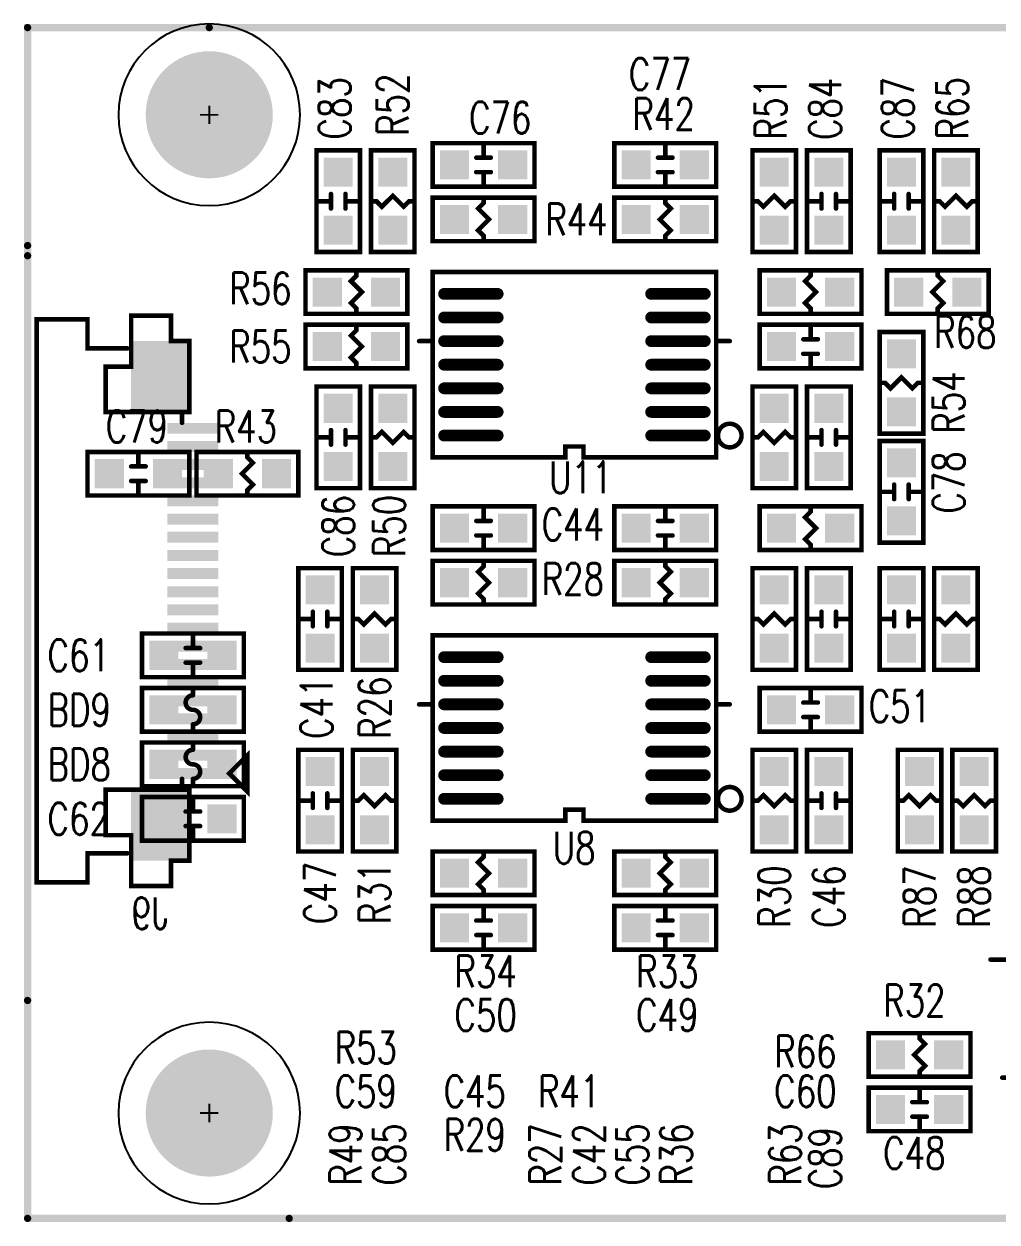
# Model space of a CAD drawing. Extents: x 62.9 to 120.8, y 63.4 to 96.4.
# Drawn here: x 62.85 to 89.63, y 63.4 to 96.38 of the extents above; entities that cross this region are included whole.
import ezdxf
from ezdxf.enums import TextEntityAlignment as Align

# ---------------------------------------------------------------- set-up
doc = ezdxf.new("R2010")
doc.units = 0
doc.header["$MEASUREMENT"] = 0
for name, pattern in [('KEEPOUT_00011111$0', [2, 1, 1]), ('TRMIDX_20', [2, 1, 1]), ('TRMIDX_21', [2, 1, 1])]:
    doc.linetypes.add(name, pattern=pattern)
doc.layers.get('0').update_dxf_attribs({"linetype": 'CONTINUOUS'})
for name, color, linetype in [('2D_LINE_00', 136, 'CONTINUOUS'), ('DRIL_NPLTE_THRU_01', 4, 'CONTINUOUS'), ('DRIL_NPLTE_THRU_02', 176, 'CONTINUOUS'), ('DRIL_NPLTE_THRU_03', 216, 'CONTINUOUS'), ('DRIL_NPLTE_THRU_04', 16, 'CONTINUOUS'), ('DRIL_PLTE_THRU_01', 4, 'CONTINUOUS'), ('DRIL_PLTE_THRU_02', 176, 'CONTINUOUS'), ('DRIL_PLTE_THRU_03', 216, 'CONTINUOUS'), ('DRIL_PLTE_THRU_04', 16, 'CONTINUOUS'), ('DRIL_SYMBOL', 254, 'CONTINUOUS'), ('KEEPOUT_-1', 254, 'CONTINUOUS'), ('KEEPOUT_01', 150, 'CONTINUOUS'), ('PADS_BOT', 1, 'CONTINUOUS'), ('PADS_INNER', 136, 'CONTINUOUS'), ('PADS_TOP', 136, 'CONTINUOUS'), ('PART_BOT_2DLINE_00', 6, 'CONTINUOUS'), ('PART_BOT_COPPER_01', 6, 'CONTINUOUS'), ('PART_NAME_01', 2, 'CONTINUOUS'), ('PART_NAME_04', 6, 'CONTINUOUS'), ('PART_TOP_2DLINE_00', 2, 'CONTINUOUS'), ('PART_TOP_2DLINE_01', 2, 'CONTINUOUS')]:
    doc.layers.add(name, color=color, linetype=linetype)
doc.styles.add('W0$125', font='simplex', dxfattribs={"width": 0.75})

# ---------------------------------------------------------------- blocks, each defined once
blk = doc.blocks.new('SMOOTH_0$2')
at = {"const_width": 0.1}
blk.add_lwpolyline([(-0.05, 0, 1), (0.05, 0, 1)], format="xyb", close=True, dxfattribs=at)
blk = doc.blocks.new('DRAWING_147')
at = {"layer": '2D_LINE_00', "const_width": 0.2}
for points in [[(-48.55, 30.28), (-53.55, 30.28), (-53.55, 24)], [(-48.55, 30.28), (2.66619, 30.28)], [(-48.55, 30.28), (2.66619, 30.28)], [(-53.55, 24.28), (-53.55, 3.5)], [(-53.55, -2.5), (-53.55, 3.5)], [(-46.35, -2.5), (-53.55, -2.5)], [(2.66619, -2.5), (-46.35, -2.5)]]:
    blk.add_lwpolyline(points, dxfattribs=at)
at = {"layer": '2D_LINE_00'}
for p in [(-53.55, 30.28), (-48.55, 30.28), (-48.55, 30.28), (-48.55, 30.28), (-53.55, 24.28), (-53.55, 24), (-53.55, 3.5), (-53.55, 3.5), (-53.55, -2.5), (-53.55, -2.5), (-46.35, -2.5), (-46.35, -2.5)]:
    blk.add_blockref('SMOOTH_0$2', p, dxfattribs=at)
blk = doc.blocks.new('SMOOTH_0$125')
at = {"const_width": 0.0625}
blk.add_lwpolyline([(-0.03125, 0, 1), (0.03125, 0, 1)], format="xyb", close=True, dxfattribs=at)
blk = doc.blocks.new('PART_BODY_TOP_71')
at = {"layer": 'PART_TOP_2DLINE_00', "const_width": 0.125}
blk.add_lwpolyline([(-1.4, 0.6), (1.4, 0.6), (1.4, -0.6), (-1.4, -0.6)], close=True, dxfattribs=at)
for points in [[(0, 0.6), (0, 0.2)], [(-0.2, 0.2), (0.2, 0.2)], [(-0.2, -0.2), (0.2, -0.2)], [(0, -0.2), (0, -0.6)]]:
    blk.add_lwpolyline(points, dxfattribs=at)
at = {"layer": 'PART_TOP_2DLINE_00'}
for p in [(-1.4, 0.6), (0, 0.6), (1.4, 0.6), (-0.2, 0.2), (0, 0.2), (0.2, 0.2), (-0.2, -0.2), (0, -0.2), (0.2, -0.2), (-1.4, -0.6), (0, -0.6), (1.4, -0.6)]:
    blk.add_blockref('SMOOTH_0$125', p, dxfattribs=at)
blk = doc.blocks.new('DRIL_HOLE_0')
blk.add_lwpolyline([(0, 0, 1), (0, 0, 1)], format="xyb", close=True)
blk = doc.blocks.new('PAD_0')
blk.add_lwpolyline([(0, 0, 1), (0, 0, 1)], format="xyb", close=True)
blk = doc.blocks.new('PAD_9')
at = {"const_width": 0.8}
blk.add_lwpolyline([(-0.4, 0), (0.4, 0)], dxfattribs=at)
blk = doc.blocks.new('STK_TOP_14')
at = {"layer": 'DRIL_PLTE_THRU_01'}
blk.add_blockref('DRIL_HOLE_0', (0, 0), dxfattribs=at)
at = {"layer": 'DRIL_PLTE_THRU_02'}
blk.add_blockref('DRIL_HOLE_0', (0, 0), dxfattribs=at)
at = {"layer": 'DRIL_PLTE_THRU_03'}
blk.add_blockref('DRIL_HOLE_0', (0, 0), dxfattribs=at)
at = {"layer": 'DRIL_PLTE_THRU_04'}
blk.add_blockref('DRIL_HOLE_0', (0, 0), dxfattribs=at)
at = {"layer": 'PADS_BOT'}
blk.add_blockref('PAD_0', (0, 0), dxfattribs=at)
at = {"layer": 'PADS_INNER'}
blk.add_blockref('PAD_0', (0, 0), dxfattribs=at)
at = {"layer": 'PADS_TOP'}
blk.add_blockref('PAD_9', (0, 0), dxfattribs=at)
blk = doc.blocks.new('SYM_TOP_9')
for name, p in [('PART_BODY_TOP_71', (0, 0)), ('STK_TOP_14', (-0.8, 0)), ('STK_TOP_14', (0.8, 0))]:
    blk.add_blockref(name, p)
blk = doc.blocks.new('PART_TOP_151')
blk.add_blockref('SYM_TOP_9', (0, 0))
at = {"layer": 'PART_NAME_01', "style": 'W0$125', "width": 0.75}
blk.add_text('C41', height=0.875, dxfattribs=at).set_placement((-3.3, 0.1), align=Align.MIDDLE_LEFT)
blk = doc.blocks.new('PART_TOP_152')
blk.add_blockref('SYM_TOP_9', (0, 0))
at = {"layer": 'PART_NAME_01', "style": 'W0$125', "width": 0.75}
blk.add_text('C42', height=0.875, dxfattribs=at).set_placement((-15.6, 6.6), align=Align.MIDDLE_LEFT)
blk = doc.blocks.new('PART_TOP_154')
blk.add_blockref('SYM_TOP_9', (0, 0))
at = {"layer": 'PART_NAME_01', "style": 'W0$125', "width": 0.75}
blk.add_text('C44', height=0.875, rotation=180, dxfattribs=at).set_placement((-1.6, -0.1), align=Align.MIDDLE_LEFT)
blk = doc.blocks.new('PART_TOP_155')
blk.add_blockref('SYM_TOP_9', (0, 0))
at = {"layer": 'PART_NAME_01', "style": 'W0$125', "width": 0.75}
blk.add_text('C45', height=0.875, dxfattribs=at).set_placement((-6.1, -15.5), align=Align.MIDDLE_LEFT)
blk = doc.blocks.new('PART_TOP_156')
blk.add_blockref('SYM_TOP_9', (0, 0))
at = {"layer": 'PART_NAME_01', "style": 'W0$125', "width": 0.75}
blk.add_text('C46', height=0.875, rotation=180, dxfattribs=at).set_placement((3.5, 0), align=Align.MIDDLE_LEFT)
blk = doc.blocks.new('PART_TOP_157')
blk.add_blockref('SYM_TOP_9', (0, 0))
at = {"layer": 'PART_NAME_01', "style": 'W0$125', "width": 0.75}
blk.add_text('C47', height=0.875, rotation=180, dxfattribs=at).set_placement((3.4, 0), align=Align.MIDDLE_LEFT)
blk = doc.blocks.new('PART_TOP_158')
blk.add_blockref('SYM_TOP_9', (0, 0))
at = {"layer": 'PART_NAME_01', "style": 'W0$125', "width": 0.75}
blk.add_text('C48', height=0.875, rotation=180, dxfattribs=at).set_placement((1, 1.2), align=Align.MIDDLE_LEFT)
blk = doc.blocks.new('PART_TOP_159')
blk.add_blockref('SYM_TOP_9', (0, 0))
at = {"layer": 'PART_NAME_01', "style": 'W0$125', "width": 0.75}
blk.add_text('C49', height=0.875, dxfattribs=at).set_placement((-0.8, -2.4), align=Align.MIDDLE_LEFT)
blk = doc.blocks.new('PART_TOP_160')
blk.add_blockref('SYM_TOP_9', (0, 0))
at = {"layer": 'PART_NAME_01', "style": 'W0$125', "width": 0.75}
blk.add_text('C50', height=0.875, rotation=180, dxfattribs=at).set_placement((0.8, 2.4), align=Align.MIDDLE_LEFT)
blk = doc.blocks.new('PART_TOP_161')
blk.add_blockref('SYM_TOP_9', (0, 0))
at = {"layer": 'PART_NAME_01', "style": 'W0$125', "width": 0.75}
blk.add_text('C51', height=0.875, dxfattribs=at).set_placement((1.6, 0.1), align=Align.MIDDLE_LEFT)
blk = doc.blocks.new('PART_TOP_165')
blk.add_blockref('SYM_TOP_9', (0, 0))
at = {"layer": 'PART_NAME_01', "style": 'W0$125', "width": 0.75}
blk.add_text('C55', height=0.875, dxfattribs=at).set_placement((-15.6, 7.4), align=Align.MIDDLE_LEFT)
blk = doc.blocks.new('PART_TOP_169')
blk.add_blockref('SYM_TOP_9', (0, 0))
at = {"layer": 'PART_NAME_01', "style": 'W0$125', "width": 0.75}
blk.add_text('C59', height=0.875, dxfattribs=at).set_placement((-13.1, -20.5), align=Align.MIDDLE_LEFT)
blk = doc.blocks.new('PART_TOP_170')
blk.add_blockref('SYM_TOP_9', (0, 0))
at = {"layer": 'PART_NAME_01', "style": 'W0$125', "width": 0.75}
blk.add_text('C60', height=0.875, dxfattribs=at).set_placement((-17, -20.5), align=Align.MIDDLE_LEFT)
blk = doc.blocks.new('PART_TOP_171')
blk.add_blockref('SYM_TOP_9', (0, 0))
at = {"layer": 'PART_NAME_01', "style": 'W0$125', "width": 0.75}
blk.add_text('C61', height=0.875, rotation=180, dxfattribs=at).set_placement((4, 0), align=Align.MIDDLE_LEFT)
blk = doc.blocks.new('PART_TOP_172')
blk.add_blockref('SYM_TOP_9', (0, 0))
at = {"layer": 'PART_NAME_01', "style": 'W0$125', "width": 0.75}
blk.add_text('C62', height=0.875, rotation=180, dxfattribs=at).set_placement((4, 0), align=Align.MIDDLE_LEFT)
blk = doc.blocks.new('PART_BODY_TOP_75')
at = {"layer": 'PART_TOP_2DLINE_00', "const_width": 0.125}
blk.add_lwpolyline([(-1.4, 0.6), (1.4, 0.6), (1.4, -0.6), (-1.4, -0.6)], close=True, dxfattribs=at)
for points in [[(0, 0.6), (0, 0.4, 1), (0, 0)], [(0, -0.4, 1), (0, 0)]]:
    blk.add_lwpolyline(points, format="xyb", dxfattribs=at)
blk.add_lwpolyline([(0, -0.4), (0, -0.6)], dxfattribs=at)
at = {"layer": 'PART_TOP_2DLINE_00'}
for p in [(-1.4, 0.6), (0, 0.6), (1.4, 0.6), (0, 0.4), (0, 0), (0, 0), (-1.4, -0.6), (0, -0.4), (0, -0.4), (0, -0.6), (1.4, -0.6)]:
    blk.add_blockref('SMOOTH_0$125', p, dxfattribs=at)
blk = doc.blocks.new('SYM_TOP_13')
for name, p in [('PART_BODY_TOP_75', (0, 0)), ('STK_TOP_14', (-0.8, 0)), ('STK_TOP_14', (0.8, 0))]:
    blk.add_blockref(name, p)
blk = doc.blocks.new('PART_TOP_173')
blk.add_blockref('SYM_TOP_13', (0, 0))
at = {"layer": 'PART_NAME_01', "style": 'W0$125', "width": 0.75}
blk.add_text('BD8', height=0.875, rotation=180, dxfattribs=at).set_placement((4, 0), align=Align.MIDDLE_LEFT)
blk = doc.blocks.new('PART_TOP_174')
blk.add_blockref('SYM_TOP_13', (0, 0))
at = {"layer": 'PART_NAME_01', "style": 'W0$125', "width": 0.75}
blk.add_text('BD9', height=0.875, rotation=180, dxfattribs=at).set_placement((4, 0), align=Align.MIDDLE_LEFT)
blk = doc.blocks.new('PART_BODY_TOP_79')
at = {"layer": 'PART_TOP_2DLINE_00', "const_width": 0.125}
blk.add_lwpolyline([(-1.4, 0.6), (1.4, 0.6), (1.4, -0.6), (-1.4, -0.6)], close=True, dxfattribs=at)
blk.add_lwpolyline([(0, 0.59), (0, 0.45), (-0.15, 0.3), (0.15, 0), (-0.15, -0.3), (0, -0.45), (0, -0.6)], dxfattribs=at)
at = {"layer": 'PART_TOP_2DLINE_00'}
for p in [(-1.4, 0.6), (1.4, 0.6), (-0.15, 0.3), (0, 0.59), (0, 0.45), (0.15, 0), (-0.15, -0.3), (-1.4, -0.6), (0, -0.45), (0, -0.6), (1.4, -0.6)]:
    blk.add_blockref('SMOOTH_0$125', p, dxfattribs=at)
blk = doc.blocks.new('SYM_TOP_17')
for name, p in [('PART_BODY_TOP_79', (0, 0)), ('STK_TOP_14', (-0.8, 0)), ('STK_TOP_14', (0.8, 0))]:
    blk.add_blockref(name, p)
blk = doc.blocks.new('PART_TOP_175')
blk.add_blockref('SYM_TOP_17', (0, 0))
at = {"layer": 'PART_NAME_01', "style": 'W0$125', "width": 0.75}
blk.add_text('R26', height=0.875, dxfattribs=at).set_placement((-3.3, 0), align=Align.MIDDLE_LEFT)
blk = doc.blocks.new('PART_TOP_176')
blk.add_blockref('SYM_TOP_17', (0, 0))
at = {"layer": 'PART_NAME_01', "style": 'W0$125', "width": 0.75}
blk.add_text('R27', height=0.875, dxfattribs=at).set_placement((-15.6, 6.3), align=Align.MIDDLE_LEFT)
blk = doc.blocks.new('PART_TOP_177')
blk.add_blockref('SYM_TOP_17', (0, 0))
at = {"layer": 'PART_NAME_01', "style": 'W0$125', "width": 0.75}
blk.add_text('R28', height=0.875, dxfattribs=at).set_placement((1.6, 0.1), align=Align.MIDDLE_LEFT)
blk = doc.blocks.new('PART_TOP_178')
blk.add_blockref('SYM_TOP_17', (0, 0))
at = {"layer": 'PART_NAME_01', "style": 'W0$125', "width": 0.75}
blk.add_text('R29', height=0.875, rotation=180, dxfattribs=at).set_placement((6.1, 15.2), align=Align.MIDDLE_LEFT)
blk = doc.blocks.new('PART_TOP_179')
blk.add_blockref('SYM_TOP_17', (0, 0))
at = {"layer": 'PART_NAME_01', "style": 'W0$125', "width": 0.75}
blk.add_text('R30', height=0.875, rotation=180, dxfattribs=at).set_placement((3.5, 0), align=Align.MIDDLE_LEFT)
blk = doc.blocks.new('PART_TOP_180')
blk.add_blockref('SYM_TOP_17', (0, 0))
at = {"layer": 'PART_NAME_01', "style": 'W0$125', "width": 0.75}
blk.add_text('R31', height=0.875, rotation=180, dxfattribs=at).set_placement((3.4, 0), align=Align.MIDDLE_LEFT)
blk = doc.blocks.new('PART_TOP_181')
blk.add_blockref('SYM_TOP_17', (0, 0))
at = {"layer": 'PART_NAME_01', "style": 'W0$125', "width": 0.75}
blk.add_text('R32', height=0.875, rotation=180, dxfattribs=at).set_placement((1, -1.5), align=Align.MIDDLE_LEFT)
blk = doc.blocks.new('PART_TOP_182')
blk.add_blockref('SYM_TOP_17', (0, 0))
at = {"layer": 'PART_NAME_01', "style": 'W0$125', "width": 0.75}
blk.add_text('R33', height=0.875, rotation=180, dxfattribs=at).set_placement((0.8, 2.7), align=Align.MIDDLE_LEFT)
blk = doc.blocks.new('PART_TOP_183')
blk.add_blockref('SYM_TOP_17', (0, 0))
at = {"layer": 'PART_NAME_01', "style": 'W0$125', "width": 0.75}
blk.add_text('R34', height=0.875, dxfattribs=at).set_placement((-0.8, -2.7), align=Align.MIDDLE_LEFT)
blk = doc.blocks.new('PART_TOP_185')
blk.add_blockref('SYM_TOP_17', (0, 0))
at = {"layer": 'PART_NAME_01', "style": 'W0$125', "width": 0.75}
blk.add_text('R36', height=0.875, dxfattribs=at).set_placement((-15.6, 7.7), align=Align.MIDDLE_LEFT)
blk = doc.blocks.new('PART_TOP_190')
blk.add_blockref('SYM_TOP_17', (0, 0))
at = {"layer": 'PART_NAME_01', "style": 'W0$125', "width": 0.75}
blk.add_text('R41', height=0.875, dxfattribs=at).set_placement((-7.5, -15.5), align=Align.MIDDLE_LEFT)
blk = doc.blocks.new('PART_TOP_191')
blk.add_blockref('SYM_TOP_17', (0, 0))
at = {"layer": 'PART_NAME_01', "style": 'W0$125', "width": 0.75}
blk.add_text('R42', height=0.875, rotation=180, dxfattribs=at).set_placement((0.9, -2.9), align=Align.MIDDLE_LEFT)
blk = doc.blocks.new('PART_TOP_192')
blk.add_blockref('SYM_TOP_17', (0, 0))
at = {"layer": 'PART_NAME_01', "style": 'W0$125', "width": 0.75}
blk.add_text('R43', height=0.875, rotation=180, dxfattribs=at).set_placement((0.9, -1.3), align=Align.MIDDLE_LEFT)
blk = doc.blocks.new('PART_TOP_193')
blk.add_blockref('SYM_TOP_17', (0, 0))
at = {"layer": 'PART_NAME_01', "style": 'W0$125', "width": 0.75}
blk.add_text('R44', height=0.875, dxfattribs=at).set_placement((1.7, 0), align=Align.MIDDLE_LEFT)
blk = doc.blocks.new('PART_TOP_194')
blk.add_blockref('SYM_TOP_17', (0, 0))
at = {"layer": 'PART_NAME_01', "style": 'W0$125', "width": 0.75}
blk.add_text('R49', height=0.875, rotation=180, dxfattribs=at).set_placement((20.6, -11.8), align=Align.MIDDLE_LEFT)
blk = doc.blocks.new('PART_TOP_195')
blk.add_blockref('SYM_TOP_17', (0, 0))
at = {"layer": 'PART_NAME_01', "style": 'W0$125', "width": 0.75}
blk.add_text('R50', height=0.875, rotation=180, dxfattribs=at).set_placement((3.3, -0.1), align=Align.MIDDLE_LEFT)
blk = doc.blocks.new('PART_TOP_196')
blk.add_blockref('SYM_TOP_17', (0, 0))
at = {"layer": 'PART_NAME_01', "style": 'W0$125', "width": 0.75}
blk.add_text('R51', height=0.875, dxfattribs=at).set_placement((1.7, 0.1), align=Align.MIDDLE_LEFT)
blk = doc.blocks.new('PART_TOP_197')
blk.add_blockref('SYM_TOP_17', (0, 0))
at = {"layer": 'PART_NAME_01', "style": 'W0$125', "width": 0.75}
blk.add_text('R52', height=0.875, dxfattribs=at).set_placement((1.8, 0), align=Align.MIDDLE_LEFT)
blk = doc.blocks.new('PART_TOP_198')
blk.add_blockref('SYM_TOP_17', (0, 0))
at = {"layer": 'PART_NAME_01', "style": 'W0$125', "width": 0.75}
blk.add_text('R53', height=0.875, dxfattribs=at).set_placement((-13.1, -20.8), align=Align.MIDDLE_LEFT)
blk = doc.blocks.new('PART_TOP_199')
blk.add_blockref('SYM_TOP_17', (0, 0))
at = {"layer": 'PART_NAME_01', "style": 'W0$125', "width": 0.75}
blk.add_text('R54', height=0.875, dxfattribs=at).set_placement((-1.4, -1.3), align=Align.MIDDLE_LEFT)
blk = doc.blocks.new('PART_TOP_200')
blk.add_blockref('SYM_TOP_17', (0, 0))
at = {"layer": 'PART_NAME_01', "style": 'W0$125', "width": 0.75}
blk.add_text('R55', height=0.875, dxfattribs=at).set_placement((-3.5, 0), align=Align.MIDDLE_LEFT)
blk = doc.blocks.new('PART_TOP_201')
blk.add_blockref('SYM_TOP_17', (0, 0))
at = {"layer": 'PART_NAME_01', "style": 'W0$125', "width": 0.75}
blk.add_text('R56', height=0.875, dxfattribs=at).set_placement((-3.5, 0.1), align=Align.MIDDLE_LEFT)
blk = doc.blocks.new('PART_TOP_205')
blk.add_blockref('SYM_TOP_17', (0, 0))
at = {"layer": 'PART_NAME_01', "style": 'W0$125', "width": 0.75}
blk.add_text('R63', height=0.875, rotation=180, dxfattribs=at).set_placement((20.6, -15.7), align=Align.MIDDLE_LEFT)
blk = doc.blocks.new('PART_TOP_207')
blk.add_blockref('SYM_TOP_17', (0, 0))
at = {"layer": 'PART_NAME_01', "style": 'W0$125', "width": 0.75}
blk.add_text('R65', height=0.875, dxfattribs=at).set_placement((1.7, 0.1), align=Align.MIDDLE_LEFT)
blk = doc.blocks.new('PART_TOP_208')
blk.add_blockref('SYM_TOP_17', (0, 0))
at = {"layer": 'PART_NAME_01', "style": 'W0$125', "width": 0.75}
blk.add_text('R66', height=0.875, dxfattribs=at).set_placement((-17, -20.9), align=Align.MIDDLE_LEFT)
blk = doc.blocks.new('PART_TOP_210')
blk.add_blockref('SYM_TOP_17', (0, 0))
at = {"layer": 'PART_NAME_01', "style": 'W0$125', "width": 0.75}
blk.add_text('R68', height=0.875, rotation=180, dxfattribs=at).set_placement((0.1, 1.1), align=Align.MIDDLE_LEFT)
blk = doc.blocks.new('PART_BODY_TOP_156')
at = {"layer": 'PART_TOP_2DLINE_00', "const_width": 0.125}
blk.add_lwpolyline([(-2.55, -3.9), (-2.55, -0.25), (-2.25, -0.25), (-2.25, 0.25), (-2.55, 0.25), (-2.55, 3.9), (2.55, 3.9), (2.55, -3.9)], close=True, dxfattribs=at)
at = {"layer": 'PART_TOP_2DLINE_01', "const_width": 0.125}
for points in [[(0.65, 3.95), (0.65, 4.275)], [(0.65, -3.95), (0.65, -4.275)]]:
    blk.add_lwpolyline(points, dxfattribs=at)
blk.add_lwpolyline([(-2.275, -4.275, 1), (-1.625, -4.275, 1)], format="xyb", close=True, dxfattribs=at)
at = {"layer": 'PART_TOP_2DLINE_00'}
for p in [(-2.55, 3.9), (2.55, 3.9), (-2.55, 0.25), (-2.25, 0.25), (-2.55, -0.25), (-2.25, -0.25), (-2.55, -3.9), (2.55, -3.9)]:
    blk.add_blockref('SMOOTH_0$125', p, dxfattribs=at)
at = {"layer": 'PART_TOP_2DLINE_01'}
for p in [(0.65, 4.275), (0.65, 3.95), (0.65, -3.95), (0.65, -4.275)]:
    blk.add_blockref('SMOOTH_0$125', p, dxfattribs=at)
blk = doc.blocks.new('PAD_39')
at = {"const_width": 0.1625}
blk.add_lwpolyline([(-0.7375, -0.08125), (0.7375, -0.08125, 1), (0.7375, 0.08125), (-0.7375, 0.08125, 1)], format="xyb", close=True, dxfattribs=at)
blk = doc.blocks.new('STK_TOP_37')
at = {"layer": 'DRIL_NPLTE_THRU_01'}
blk.add_blockref('DRIL_HOLE_0', (0, 0), dxfattribs=at)
at = {"layer": 'DRIL_NPLTE_THRU_02'}
blk.add_blockref('DRIL_HOLE_0', (0, 0), dxfattribs=at)
at = {"layer": 'DRIL_NPLTE_THRU_03'}
blk.add_blockref('DRIL_HOLE_0', (0, 0), dxfattribs=at)
at = {"layer": 'DRIL_NPLTE_THRU_04'}
blk.add_blockref('DRIL_HOLE_0', (0, 0), dxfattribs=at)
at = {"layer": 'PADS_BOT'}
blk.add_blockref('PAD_0', (0, 0), dxfattribs=at)
at = {"layer": 'PADS_INNER'}
blk.add_blockref('PAD_0', (0, 0), dxfattribs=at)
at = {"layer": 'PADS_TOP', "rotation": 90}
blk.add_blockref('PAD_39', (0, 0), dxfattribs=at)
blk = doc.blocks.new('SYM_TOP_38')
for name, p in [('PART_BODY_TOP_156', (0, 0)), ('STK_TOP_37', (-1.95, 2.85)), ('STK_TOP_37', (-1.3, 2.85)), ('STK_TOP_37', (-0.65, 2.85)), ('STK_TOP_37', (0, 2.85)), ('STK_TOP_37', (0.65, 2.85)), ('STK_TOP_37', (1.3, 2.85)), ('STK_TOP_37', (1.95, 2.85)), ('STK_TOP_37', (-1.95, -2.85)), ('STK_TOP_37', (-1.3, -2.85)), ('STK_TOP_37', (-0.65, -2.85)), ('STK_TOP_37', (0, -2.85)), ('STK_TOP_37', (0.65, -2.85)), ('STK_TOP_37', (1.3, -2.85)), ('STK_TOP_37', (1.95, -2.85))]:
    blk.add_blockref(name, p)
blk = doc.blocks.new('PART_TOP_212')
blk.add_blockref('SYM_TOP_38', (0, 0))
at = {"layer": 'PART_NAME_01', "style": 'W0$125', "width": 0.75}
blk.add_text('U11', height=0.875, rotation=270, dxfattribs=at).set_placement((-3.1, 0.7), align=Align.MIDDLE_LEFT)
blk = doc.blocks.new('PART_TOP_214')
blk.add_blockref('SYM_TOP_38', (0, 0))
at = {"layer": 'PART_NAME_01', "style": 'W0$125', "width": 0.75}
blk.add_text('U8', height=0.875, rotation=270, dxfattribs=at).set_placement((-3.3, 0.6), align=Align.MIDDLE_LEFT)
blk = doc.blocks.new('PART_BODY_TOP_157')
at = {"layer": 'PART_TOP_2DLINE_00', "const_width": 0.125}
for points in [[(-1.625, 3.9), (-1.625, 4.225)], [(1.625, 3.9), (1.625, 4.55)], [(0.325, -3.9), (0.325, -4.225)]]:
    blk.add_lwpolyline(points, dxfattribs=at)
blk.add_lwpolyline([(-2.6, -3.8), (-2.6, -0.353), (-2, -0.353), (-2, 0.353), (-2.6, 0.353), (-2.6, 3.8), (2.6, 3.8), (2.6, -3.8)], close=True, dxfattribs=at)
blk.add_lwpolyline([(-2.483, -4.064, 1), (-2.089, -4.064, 1)], format="xyb", close=True, dxfattribs=at)
at = {"layer": 'PART_TOP_2DLINE_00'}
for p in [(-1.625, 4.225), (1.625, 4.55), (-1.625, 3.9), (1.625, 3.9), (-2.6, 3.8), (2.6, 3.8), (-2.6, 0.353), (-2, 0.353), (-2.6, -0.353), (-2, -0.353), (-2.6, -3.8), (0.325, -3.9), (2.6, -3.8), (0.325, -4.225)]:
    blk.add_blockref('SMOOTH_0$125', p, dxfattribs=at)
blk = doc.blocks.new('PAD_40')
at = {"const_width": 0.1625}
blk.add_lwpolyline([(-0.7125, -0.08125), (0.7125, -0.08125, 1), (0.7125, 0.08125), (-0.7125, 0.08125, 1)], format="xyb", close=True, dxfattribs=at)
blk = doc.blocks.new('STK_TOP_38')
at = {"layer": 'DRIL_NPLTE_THRU_01'}
blk.add_blockref('DRIL_HOLE_0', (0, 0), dxfattribs=at)
at = {"layer": 'DRIL_NPLTE_THRU_02'}
blk.add_blockref('DRIL_HOLE_0', (0, 0), dxfattribs=at)
at = {"layer": 'DRIL_NPLTE_THRU_03'}
blk.add_blockref('DRIL_HOLE_0', (0, 0), dxfattribs=at)
at = {"layer": 'DRIL_NPLTE_THRU_04'}
blk.add_blockref('DRIL_HOLE_0', (0, 0), dxfattribs=at)
at = {"layer": 'PADS_BOT'}
blk.add_blockref('PAD_0', (0, 0), dxfattribs=at)
at = {"layer": 'PADS_INNER'}
blk.add_blockref('PAD_0', (0, 0), dxfattribs=at)
at = {"layer": 'PADS_TOP', "rotation": 90}
blk.add_blockref('PAD_40', (0, 0), dxfattribs=at)
blk = doc.blocks.new('SYM_TOP_39')
for name, p in [('PART_BODY_TOP_157', (0, 0)), ('STK_TOP_38', (-2.275, 2.825)), ('STK_TOP_38', (-1.625, 2.825)), ('STK_TOP_38', (-0.975, 2.825)), ('STK_TOP_38', (-0.325, 2.825)), ('STK_TOP_38', (0.325, 2.825)), ('STK_TOP_38', (0.975, 2.825)), ('STK_TOP_38', (1.625, 2.825)), ('STK_TOP_38', (2.275, 2.825)), ('STK_TOP_38', (-2.275, -2.825)), ('STK_TOP_38', (-1.625, -2.825)), ('STK_TOP_38', (-0.975, -2.825)), ('STK_TOP_38', (-0.325, -2.825)), ('STK_TOP_38', (0.325, -2.825)), ('STK_TOP_38', (0.975, -2.825)), ('STK_TOP_38', (1.625, -2.825)), ('STK_TOP_38', (2.275, -2.825))]:
    blk.add_blockref(name, p)
blk = doc.blocks.new('PART_TOP_215')
blk.add_blockref('SYM_TOP_39', (0, 0))
at = {"layer": 'PART_NAME_01', "style": 'W0$125', "width": 0.75}
blk.add_text('U9', height=0.875, rotation=270, dxfattribs=at).set_placement((-3.3, 0.3), align=Align.MIDDLE_LEFT)
blk = doc.blocks.new('SMOOTH_0$127')
at = {"const_width": 0.0635}
blk.add_lwpolyline([(-0.03175, 0, 1), (0.03175, 0, 1)], format="xyb", close=True, dxfattribs=at)
blk = doc.blocks.new('PART_BODY_BOT_83')
at = {"layer": 'PART_BOT_2DLINE_00', "const_width": 0.125}
blk.add_lwpolyline([(-4.75, 1), (-5.25, 1.5), (-4.25, 1.5)], close=True, dxfattribs=at)
for points in [[(-4.9, -0.3), (-5.2, -0.3)], [(4.9, -0.3), (5.2, -0.3)], [(-6.95, -1.8), (-6.95, -2.9), (-7.75, -2.9), (-7.75, -4.3), (7.75, -4.3), (7.75, -2.9), (6.95, -2.9), (6.95, -1.8)]]:
    blk.add_lwpolyline(points, dxfattribs=at)
at = {"layer": 'PART_BOT_COPPER_01', "linetype": 'TRMIDX_20', "const_width": 0.127}
blk.add_lwpolyline([(-5.2, -0.1), (-7.15, -0.1), (-7.15, -0.6), (-7.85, -0.6), (-7.85, -1.7), (-6.45, -1.7), (-6.45, -2.4), (-5.2, -2.4)], close=True, dxfattribs=at)
at = {"layer": 'PART_BOT_COPPER_01', "linetype": 'TRMIDX_21', "const_width": 0.127}
blk.add_lwpolyline([(5.2, -0.1), (7.15, -0.1), (7.15, -0.6), (7.85, -0.6), (7.85, -1.7), (6.45, -1.7), (6.45, -2.4), (5.2, -2.4)], close=True, dxfattribs=at)
at = {"layer": 'PART_BOT_2DLINE_00'}
for p in [(-5.25, 1.5), (-4.25, 1.5), (-4.75, 1), (-5.2, -0.3), (-4.9, -0.3), (4.9, -0.3), (5.2, -0.3), (-6.95, -1.8), (6.95, -1.8), (-7.75, -2.9), (-6.95, -2.9), (6.95, -2.9), (7.75, -2.9), (-7.75, -4.3), (7.75, -4.3)]:
    blk.add_blockref('SMOOTH_0$125', p, dxfattribs=at)
at = {"layer": 'PART_BOT_COPPER_01'}
for p in [(-7.15, -0.1), (-5.2, -0.1), (5.2, -0.1), (7.15, -0.1), (-7.85, -0.6), (-7.15, -0.6), (7.15, -0.6), (7.85, -0.6), (-7.85, -1.7), (-6.45, -1.7), (6.45, -1.7), (7.85, -1.7), (-6.45, -2.4), (-5.2, -2.4), (5.2, -2.4), (6.45, -2.4)]:
    blk.add_blockref('SMOOTH_0$127', p, dxfattribs=at)
blk = doc.blocks.new('PAD_18')
at = {"const_width": 0.3}
blk.add_lwpolyline([(-0.7, 0), (0.7, 0)], dxfattribs=at)
blk = doc.blocks.new('STK_BOT_26')
at = {"layer": 'DRIL_NPLTE_THRU_01'}
blk.add_blockref('DRIL_HOLE_0', (0, 0), dxfattribs=at)
at = {"layer": 'DRIL_NPLTE_THRU_02'}
blk.add_blockref('DRIL_HOLE_0', (0, 0), dxfattribs=at)
at = {"layer": 'DRIL_NPLTE_THRU_03'}
blk.add_blockref('DRIL_HOLE_0', (0, 0), dxfattribs=at)
at = {"layer": 'DRIL_NPLTE_THRU_04'}
blk.add_blockref('DRIL_HOLE_0', (0, 0), dxfattribs=at)
at = {"layer": 'PADS_BOT', "rotation": 90}
blk.add_blockref('PAD_18', (0, 0), dxfattribs=at)
at = {"layer": 'PADS_INNER'}
blk.add_blockref('PAD_0', (0, 0), dxfattribs=at)
at = {"layer": 'PADS_TOP'}
blk.add_blockref('PAD_0', (0, 0), dxfattribs=at)
blk = doc.blocks.new('PAD_19')
at = {"const_width": 1.6}
blk.add_lwpolyline([(-0.975, 0), (0.975, 0)], dxfattribs=at)
blk = doc.blocks.new('STK_BOT_27')
at = {"layer": 'DRIL_NPLTE_THRU_01'}
blk.add_blockref('DRIL_HOLE_0', (0, 0), dxfattribs=at)
at = {"layer": 'DRIL_NPLTE_THRU_02'}
blk.add_blockref('DRIL_HOLE_0', (0, 0), dxfattribs=at)
at = {"layer": 'DRIL_NPLTE_THRU_03'}
blk.add_blockref('DRIL_HOLE_0', (0, 0), dxfattribs=at)
at = {"layer": 'DRIL_NPLTE_THRU_04'}
blk.add_blockref('DRIL_HOLE_0', (0, 0), dxfattribs=at)
at = {"layer": 'PADS_BOT'}
blk.add_blockref('PAD_19', (0, 0), dxfattribs=at)
at = {"layer": 'PADS_INNER'}
blk.add_blockref('PAD_0', (0, 0), dxfattribs=at)
at = {"layer": 'PADS_TOP'}
blk.add_blockref('PAD_0', (0, 0), dxfattribs=at)
blk = doc.blocks.new('SYM_BOT_21')
for name, p in [('PART_BODY_BOT_83', (0, 0)), ('STK_BOT_26', (-4.75, 0)), ('STK_BOT_26', (-4.25, 0)), ('STK_BOT_26', (-3.75, 0)), ('STK_BOT_26', (-3.25, 0)), ('STK_BOT_26', (-2.75, 0)), ('STK_BOT_26', (-2.25, 0)), ('STK_BOT_26', (-1.75, 0)), ('STK_BOT_26', (-1.25, 0)), ('STK_BOT_26', (-0.75, 0)), ('STK_BOT_26', (-0.25, 0)), ('STK_BOT_26', (0.25, 0)), ('STK_BOT_26', (0.75, 0)), ('STK_BOT_26', (1.25, 0)), ('STK_BOT_26', (1.75, 0)), ('STK_BOT_26', (2.25, 0)), ('STK_BOT_26', (2.75, 0)), ('STK_BOT_26', (3.25, 0)), ('STK_BOT_26', (3.75, 0)), ('STK_BOT_26', (4.25, 0)), ('STK_BOT_26', (4.75, 0)), ('STK_BOT_27', (-6.175, -0.9)), ('STK_BOT_27', (6.175, -0.9))]:
    blk.add_blockref(name, p)
blk = doc.blocks.new('PART_BOT_227')
blk.add_blockref('SYM_BOT_21', (0, 0))
at = {"layer": 'PART_NAME_04', "style": 'W0$125', "width": 0.75}
blk.add_text('J9', height=0.875, rotation=270, dxfattribs=at).set_placement((-8.6, -0.7), align=Align.MIDDLE_LEFT)
blk = doc.blocks.new('PART_BODY_TOP_163')
at = {"layer": 'KEEPOUT_-1', "linetype": 'KEEPOUT_00011111$0'}
blk.add_lwpolyline([(2.5, 0, 1), (-2.5, 0, 1)], format="xyb", close=True, dxfattribs=at)
at = {"layer": 'KEEPOUT_01', "linetype": 'KEEPOUT_00011111$0'}
blk.add_lwpolyline([(2.5, 0, 1), (-2.5, 0, 1)], format="xyb", close=True, dxfattribs=at)
blk = doc.blocks.new('DRIL_SYMBOL_3$5')
at = {"layer": 'DRIL_SYMBOL', "const_width": 0.0508}
for points in [[(-0.254, 0), (0.254, 0)], [(0, -0.254), (0, 0.254)]]:
    blk.add_lwpolyline(points, dxfattribs=at)
blk = doc.blocks.new('DRIL_HOLE_3$5')
at = {"const_width": 1.75}
blk.add_lwpolyline([(-0.875, 0, 1), (0.875, 0, 1)], format="xyb", close=True, dxfattribs=at)
blk.add_blockref('DRIL_SYMBOL_3$5', (0, 0))
blk = doc.blocks.new('PAD_43')
at = {"const_width": 1.75}
blk.add_lwpolyline([(0, -0.875, 1), (0, 0.875, 1)], format="xyb", close=True, dxfattribs=at)
blk = doc.blocks.new('STK_TOP_80')
at = {"layer": 'DRIL_NPLTE_THRU_01'}
blk.add_blockref('DRIL_HOLE_3$5', (0, 0), dxfattribs=at)
at = {"layer": 'DRIL_NPLTE_THRU_02'}
blk.add_blockref('DRIL_HOLE_3$5', (0, 0), dxfattribs=at)
at = {"layer": 'DRIL_NPLTE_THRU_03'}
blk.add_blockref('DRIL_HOLE_3$5', (0, 0), dxfattribs=at)
at = {"layer": 'DRIL_NPLTE_THRU_04'}
blk.add_blockref('DRIL_HOLE_3$5', (0, 0), dxfattribs=at)
at = {"layer": 'PADS_BOT'}
blk.add_blockref('PAD_43', (0, 0), dxfattribs=at)
at = {"layer": 'PADS_INNER'}
blk.add_blockref('PAD_43', (0, 0), dxfattribs=at)
at = {"layer": 'PADS_TOP'}
blk.add_blockref('PAD_43', (0, 0), dxfattribs=at)
blk = doc.blocks.new('SYM_TOP_43')
for name in ['PART_BODY_TOP_163', 'STK_TOP_80']:
    blk.add_blockref(name, (0, 0))
blk = doc.blocks.new('PART_TOP_235')
blk.add_blockref('SYM_TOP_43', (0, 0))
blk = doc.blocks.new('PART_TOP_236')
blk.add_blockref('SYM_TOP_43', (0, 0))
blk = doc.blocks.new('PART_TOP_239')
blk.add_blockref('SYM_TOP_9', (0, 0))
at = {"layer": 'PART_NAME_01', "style": 'W0$125', "width": 0.75}
blk.add_text('C76', height=0.875, rotation=180, dxfattribs=at).set_placement((0.4, -1.3), align=Align.MIDDLE_LEFT)
blk = doc.blocks.new('PART_TOP_240')
blk.add_blockref('SYM_TOP_9', (0, 0))
at = {"layer": 'PART_NAME_01', "style": 'W0$125', "width": 0.75}
blk.add_text('C77', height=0.875, dxfattribs=at).set_placement((-1, 2.5), align=Align.MIDDLE_LEFT)
blk = doc.blocks.new('PART_TOP_241')
blk.add_blockref('SYM_TOP_9', (0, 0))
at = {"layer": 'PART_NAME_01', "style": 'W0$125', "width": 0.75}
blk.add_text('C78', height=0.875, dxfattribs=at).set_placement((-0.6, -1.3), align=Align.MIDDLE_LEFT)
blk = doc.blocks.new('PART_TOP_242')
blk.add_blockref('SYM_TOP_9', (0, 0))
at = {"layer": 'PART_NAME_01', "style": 'W0$125', "width": 0.75}
blk.add_text('C79', height=0.875, rotation=180, dxfattribs=at).set_placement((0.9, -1.3), align=Align.MIDDLE_LEFT)
blk = doc.blocks.new('PART_TOP_246')
blk.add_blockref('SYM_TOP_9', (0, 0))
at = {"layer": 'PART_NAME_01', "style": 'W0$125', "width": 0.75}
blk.add_text('C83', height=0.875, dxfattribs=at).set_placement((1.7, 0.1), align=Align.MIDDLE_LEFT)
blk = doc.blocks.new('PART_TOP_247')
blk.add_blockref('SYM_TOP_9', (0, 0))
at = {"layer": 'PART_NAME_01', "style": 'W0$125', "width": 0.75}
blk.add_text('C84', height=0.875, dxfattribs=at).set_placement((1.686, 0.1), align=Align.MIDDLE_LEFT)
blk = doc.blocks.new('PART_TOP_248')
blk.add_blockref('SYM_TOP_9', (0, 0))
at = {"layer": 'PART_NAME_01', "style": 'W0$125', "width": 0.75}
blk.add_text('C85', height=0.875, rotation=180, dxfattribs=at).set_placement((20.6, -12.1), align=Align.MIDDLE_LEFT)
blk = doc.blocks.new('PART_TOP_249')
blk.add_blockref('SYM_TOP_9', (0, 0))
at = {"layer": 'PART_NAME_01', "style": 'W0$125', "width": 0.75}
blk.add_text('C86', height=0.875, rotation=180, dxfattribs=at).set_placement((3.3, 0), align=Align.MIDDLE_LEFT)
blk = doc.blocks.new('PART_TOP_250')
blk.add_blockref('SYM_TOP_9', (0, 0))
at = {"layer": 'PART_NAME_01', "style": 'W0$125', "width": 0.75}
blk.add_text('C87', height=0.875, dxfattribs=at).set_placement((1.7, 0.1), align=Align.MIDDLE_LEFT)
blk = doc.blocks.new('PART_TOP_252')
blk.add_blockref('SYM_TOP_9', (0, 0))
at = {"layer": 'PART_NAME_01', "style": 'W0$125', "width": 0.75}
blk.add_text('C89', height=0.875, rotation=180, dxfattribs=at).set_placement((20.7, -16.1), align=Align.MIDDLE_LEFT)
blk = doc.blocks.new('PART_TOP_253')
blk.add_blockref('SYM_TOP_17', (0, 0))
at = {"layer": 'PART_NAME_01', "style": 'W0$125', "width": 0.75}
blk.add_text('R87', height=0.875, rotation=180, dxfattribs=at).set_placement((3.5, 0), align=Align.MIDDLE_LEFT)
blk = doc.blocks.new('PART_TOP_254')
blk.add_blockref('SYM_TOP_17', (0, 0))
at = {"layer": 'PART_NAME_01', "style": 'W0$125', "width": 0.75}
blk.add_text('R88', height=0.875, dxfattribs=at).set_placement((-3.5, 0), align=Align.MIDDLE_LEFT)

msp = doc.modelspace()

# ---------------------------------------------------------------- block references
for name, p in [('DRAWING_147', (116.5, 66)), ('PART_TOP_235', (67.95, 93.88)), ('PART_TOP_240', (80.5, 92.5)), ('PART_TOP_193', (75.5, 91)), ('PART_TOP_201', (72, 89)), ('PART_TOP_198', (84.5, 89)), ('PART_TOP_208', (100.5, 89)), ('PART_TOP_200', (72, 87.5)), ('PART_TOP_169', (84.5, 87.5)), ('PART_TOP_170', (100.5, 87.5)), ('PART_TOP_155', (80.5, 82.5)), ('PART_TOP_190', (84.5, 82.5)), ('PART_TOP_177', (75.5, 81)), ('PART_TOP_161', (84.5, 77.5)), ('PART_TOP_183', (75.5, 73)), ('PART_TOP_159', (80.5, 71.5)), ('PART_TOP_236', (67.95, 66.4))]:
    msp.add_blockref(name, p)
for name, p, rotation in [('PART_TOP_246', (71.5, 91.5), 90), ('PART_TOP_197', (73, 91.5), 90), ('PART_TOP_196', (83.5, 91.5), 90), ('PART_TOP_247', (85, 91.5), 90), ('PART_TOP_250', (87, 91.5), 90), ('PART_TOP_207', (88.5, 91.5), 90), ('PART_TOP_191', (80.5, 91), 180), ('PART_TOP_239', (75.5, 92.5), 180), ('PART_TOP_212', (78, 87), 90), ('PART_TOP_210', (88, 89), 180), ('PART_TOP_199', (87, 86.5), 90), ('PART_TOP_249', (71.5, 85), 270), ('PART_TOP_194', (83.5, 85), 270), ('PART_TOP_195', (73, 85), 270), ('PART_TOP_248', (85, 85), 270), ('PART_TOP_205', (99.5, 85), 270), ('PART_TOP_252', (101, 85), 270), ('PART_TOP_242', (66, 84), 180), ('PART_TOP_192', (69, 84), 180), ('PART_TOP_241', (87, 83.5), 90), ('PART_TOP_154', (75.5, 82.5), 180), ('PART_TOP_151', (71, 80), 90), ('PART_TOP_175', (72.5, 80), 90), ('PART_TOP_178', (80.5, 81), 180), ('PART_TOP_176', (83.5, 80), 90), ('PART_TOP_152', (85, 80), 90), ('PART_TOP_165', (87, 80), 90), ('PART_TOP_185', (88.5, 80), 90), ('PART_TOP_171', (67.5, 79), 180), ('PART_TOP_214', (78, 77), 90), ('PART_TOP_174', (67.5, 77.5), 180), ('PART_TOP_173', (67.5, 76), 180), ('PART_TOP_157', (71, 75), 270), ('PART_TOP_180', (72.5, 75), 270), ('PART_TOP_179', (83.5, 75), 270), ('PART_TOP_156', (85, 75), 270), ('PART_TOP_253', (87.5, 75), 270), ('PART_TOP_254', (89, 75), 90), ('PART_TOP_172', (67.5, 74.5), 180), ('PART_TOP_182', (80.5, 73), 180), ('PART_TOP_160', (75.5, 71.5), 180), ('PART_TOP_215', (94, 69), 90), ('PART_TOP_181', (87.5, 68), 180), ('PART_TOP_158', (87.5, 66.5), 180)]:
    msp.add_blockref(name, p, dxfattribs=dict(rotation=rotation))
at = {"xscale": -1, "rotation": 270}
msp.add_blockref('PART_BOT_227', (67.5, 80.5), dxfattribs=at)

doc.saveas('drawing.dxf')
